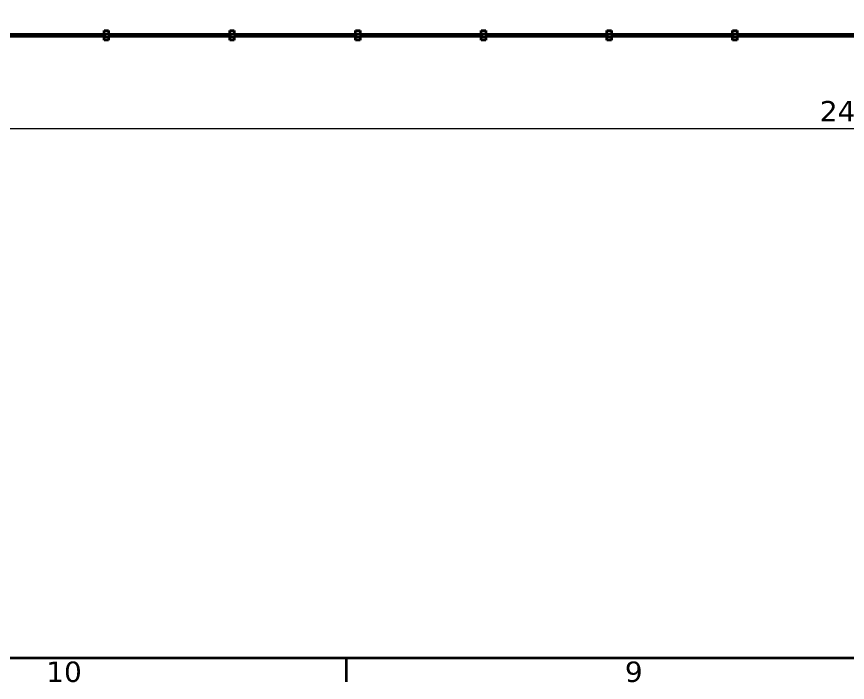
# Model space of a CAD drawing. Header units: millimetres. Extents: x 0 to 84100, y 0 to 59400.
# Drawn here: x 16985 to 27164, y 1705 to 9856 of the extents above; entities that cross this region are included whole.
import ezdxf

# ---------------------------------------------------------------- set-up
doc = ezdxf.new("R2010")
doc.units = ezdxf.units.MM
doc.header["$LTSCALE"] = 100
for name, color, linetype, lineweight in [('Border (ISO)', 7, 'Continuous', 35), ('Dimension (ISO)', 7, 'Continuous', 18), ('Visible (ISO)', 7, 'Continuous', 35)]:
    doc.layers.add(name, color=color, linetype=linetype, lineweight=lineweight)
doc.styles.add('Note Text (ISO)', font='verdana.ttf')
doc.dimstyles.new('Salg Layout', dxfattribs={"dimscale": 100, "dimtxt": 2.5, "dimasz": 2.5, "dimexe": 3.175, "dimexo": 0, "dimgap": 0.762, "dimtad": 1, "dimdec": 0, "dimrnd": 1e-08, "dimzin": 0, "dimtxsty": 'Note Text (ISO)', "dimcen": 0.09, "dimdle": 10, "dimclrd": 256, "dimclre": 256, "dimclrt": 256, "dimadec": 0, "dimazin": 0, "dimtfac": 1, "dimtmove": 0, "dimatfit": 3, "dimfxl": 1, "dimtolj": 1, "dimtzin": 0, "dimlwd": -1, "dimlwe": -1, "dimarcsym": 0})

# ---------------------------------------------------------------- blocks, each defined once
blk = doc.blocks.new('Borders Default Border')
at = {"layer": 'Border (ISO)'}
blk.add_line((210.25, 20), (210.25, 17.1), dxfattribs=at)
at = {"layer": 'Border (ISO)', "flags": 128}
blk.add_lwpolyline([(20, 20), (20, 574), (821, 574), (821, 20), (20, 20)], dxfattribs=at)
at = {"layer": 'Border (ISO)', "char_height": 2.5, "attachment_point": 7, "style": 'Note Text (ISO)'}
for s, insert in [('10', (173.48, 17.05)), ('9', (244.38, 17.05))]:
    blk.add_mtext(s, dxfattribs=dict(at, insert=insert))
blk = doc.blocks.new('*D19')
at = {"layer": 'Defpoints', "color": 0, "transparency": 16777216}
for p in [(14975, 9626), (39705, 9599), (39705, 8486)]:
    blk.add_point(p, dxfattribs=at)
at = {"layer": 'Dimension (ISO)', "transparency": 16777216}
for p, q in [((14975, 9626), (14975, 8169)), ((39705, 9599), (39705, 8169)), ((15225, 8486), (39455, 8486))]:
    blk.add_line(p, q, dxfattribs=at)
for points in [[(15225, 8528), (15225, 8444), (14975, 8486)], [(39455, 8528), (39455, 8444), (39705, 8486)]]:
    blk.add_solid(points, dxfattribs=at)
at = {"layer": 'Dimension (ISO)', "transparency": 16777216, "insert": (26826, 8823), "char_height": 250, "attachment_point": 1, "style": 'Note Text (ISO)'}
blk.add_mtext('\\A1;24731', dxfattribs=at)

msp = doc.modelspace()

# ---------------------------------------------------------------- linework, layer by layer
at = {"layer": 'Visible (ISO)'}
for p, q in [((18057.95, 9641.01), (18057.95, 9686.01)), ((18057.95, 9686.01), (18112.95, 9686.01)), ((18112.95, 9686.01), (18112.95, 9641.01)), ((19597.95, 9641.01), (19597.95, 9686.01)), ((19597.95, 9686.01), (19652.95, 9686.01)), ((19652.95, 9686.01), (19652.95, 9641.01)), ((21137.95, 9641.01), (21137.95, 9686.01)), ((21137.95, 9686.01), (21192.95, 9686.01)), ((21192.95, 9686.01), (21192.95, 9641.01)), ((22677.95, 9641.01), (22677.95, 9686.01)), ((22677.95, 9686.01), (22732.95, 9686.01)), ((22732.95, 9686.01), (22732.95, 9641.01)), ((24217.95, 9641.01), (24217.95, 9686.01)), ((24217.95, 9686.01), (24272.95, 9686.01)), ((24272.95, 9686.01), (24272.95, 9641.01)), ((25757.95, 9641.01), (25757.95, 9686.01)), ((25757.95, 9686.01), (25812.95, 9686.01)), ((25812.95, 9686.01), (25812.95, 9641.01)), ((16565.45, 9641.01), (18065.45, 9641.01)), ((18065.45, 9611.01), (16565.45, 9611.01)), ((18057.95, 9566.01), (18057.95, 9611.01)), ((18065.45, 9646.01), (18105.45, 9646.01)), ((18065.45, 9606.01), (18065.45, 9646.01)), ((18065.45, 9611.01), (18065.45, 9641.01)), ((18105.45, 9606.01), (18065.45, 9606.01)), ((18105.45, 9646.01), (18105.45, 9641.01)), ((18105.45, 9641.01), (19605.45, 9641.01)), ((18105.45, 9611.01), (18105.45, 9606.01)), ((19605.45, 9611.01), (18105.45, 9611.01)), ((18112.95, 9611.01), (18112.95, 9566.01)), ((19597.95, 9566.01), (19597.95, 9611.01)), ((19605.45, 9646.01), (19645.45, 9646.01)), ((19605.45, 9606.01), (19605.45, 9646.01)), ((19605.45, 9611.01), (19605.45, 9641.01)), ((19645.45, 9606.01), (19605.45, 9606.01)), ((19645.45, 9646.01), (19645.45, 9641.01)), ((19645.45, 9641.01), (21145.45, 9641.01)), ((19645.45, 9611.01), (19645.45, 9606.01)), ((21145.45, 9611.01), (19645.45, 9611.01)), ((19652.95, 9611.01), (19652.95, 9566.01)), ((21137.95, 9566.01), (21137.95, 9611.01)), ((21145.45, 9646.01), (21185.45, 9646.01)), ((21145.45, 9606.01), (21145.45, 9646.01)), ((21145.45, 9611.01), (21145.45, 9641.01)), ((21185.45, 9606.01), (21145.45, 9606.01)), ((21185.45, 9646.01), (21185.45, 9641.01)), ((21185.45, 9641.01), (22685.45, 9641.01)), ((21185.45, 9611.01), (21185.45, 9606.01)), ((22685.45, 9611.01), (21185.45, 9611.01)), ((21192.95, 9611.01), (21192.95, 9566.01)), ((22677.95, 9566.01), (22677.95, 9611.01)), ((22685.45, 9646.01), (22725.45, 9646.01)), ((22685.45, 9606.01), (22685.45, 9646.01)), ((22685.45, 9611.01), (22685.45, 9641.01)), ((22725.45, 9606.01), (22685.45, 9606.01)), ((22725.45, 9646.01), (22725.45, 9641.01)), ((22725.45, 9641.01), (24225.45, 9641.01)), ((22725.45, 9611.01), (22725.45, 9606.01)), ((24225.45, 9611.01), (22725.45, 9611.01)), ((22732.95, 9611.01), (22732.95, 9566.01)), ((24217.95, 9566.01), (24217.95, 9611.01)), ((24225.45, 9646.01), (24265.45, 9646.01)), ((24225.45, 9606.01), (24225.45, 9646.01)), ((24225.45, 9611.01), (24225.45, 9641.01)), ((24265.45, 9606.01), (24225.45, 9606.01)), ((24265.45, 9646.01), (24265.45, 9641.01)), ((24265.45, 9641.01), (25765.45, 9641.01)), ((24265.45, 9611.01), (24265.45, 9606.01)), ((25765.45, 9611.01), (24265.45, 9611.01)), ((24272.95, 9611.01), (24272.95, 9566.01)), ((25757.95, 9566.01), (25757.95, 9611.01)), ((25765.45, 9646.01), (25805.45, 9646.01)), ((25765.45, 9606.01), (25765.45, 9646.01)), ((25765.45, 9611.01), (25765.45, 9641.01)), ((25805.45, 9606.01), (25765.45, 9606.01)), ((25805.45, 9646.01), (25805.45, 9641.01)), ((25805.45, 9641.01), (27305.45, 9641.01)), ((25805.45, 9611.01), (25805.45, 9606.01)), ((27305.45, 9611.01), (25805.45, 9611.01)), ((25812.95, 9611.01), (25812.95, 9566.01)), ((18112.95, 9566.01), (18057.95, 9566.01)), ((19652.95, 9566.01), (19597.95, 9566.01)), ((21192.95, 9566.01), (21137.95, 9566.01)), ((22732.95, 9566.01), (22677.95, 9566.01)), ((24272.95, 9566.01), (24217.95, 9566.01)), ((25812.95, 9566.01), (25757.95, 9566.01))]:
    msp.add_line(p, q, dxfattribs=at)

# ---------------------------------------------------------------- block references
at = {"xscale": 100, "yscale": 100, "zscale": 100}
msp.add_blockref('Borders Default Border', (0, 0), dxfattribs=at)

# ---------------------------------------------------------------- dimensions: what is measured, and where the dimension line sits
at = {"layer": 'Dimension (ISO)'}
dim = msp.add_linear_dim(base=(39705.44974491, 8486.01251133), p1=(14974.94974491, 9626.01251133), p2=(39705.44974491, 9598.51251133), angle=180, dimstyle='Salg Layout', override={"dimdec": 0, "dimtp": 0, "dimtm": 0, "dimtdec": 2, "dimtofl": 0, "dimatfit": 1}, dxfattribs=at)
dim.commit()
dim.dimension.update_dxf_attribs({"geometry": '*D19', "text_midpoint": (27340.19974491, 8486.01251133), "dimtype": 160})

doc.saveas('drawing.dxf')
